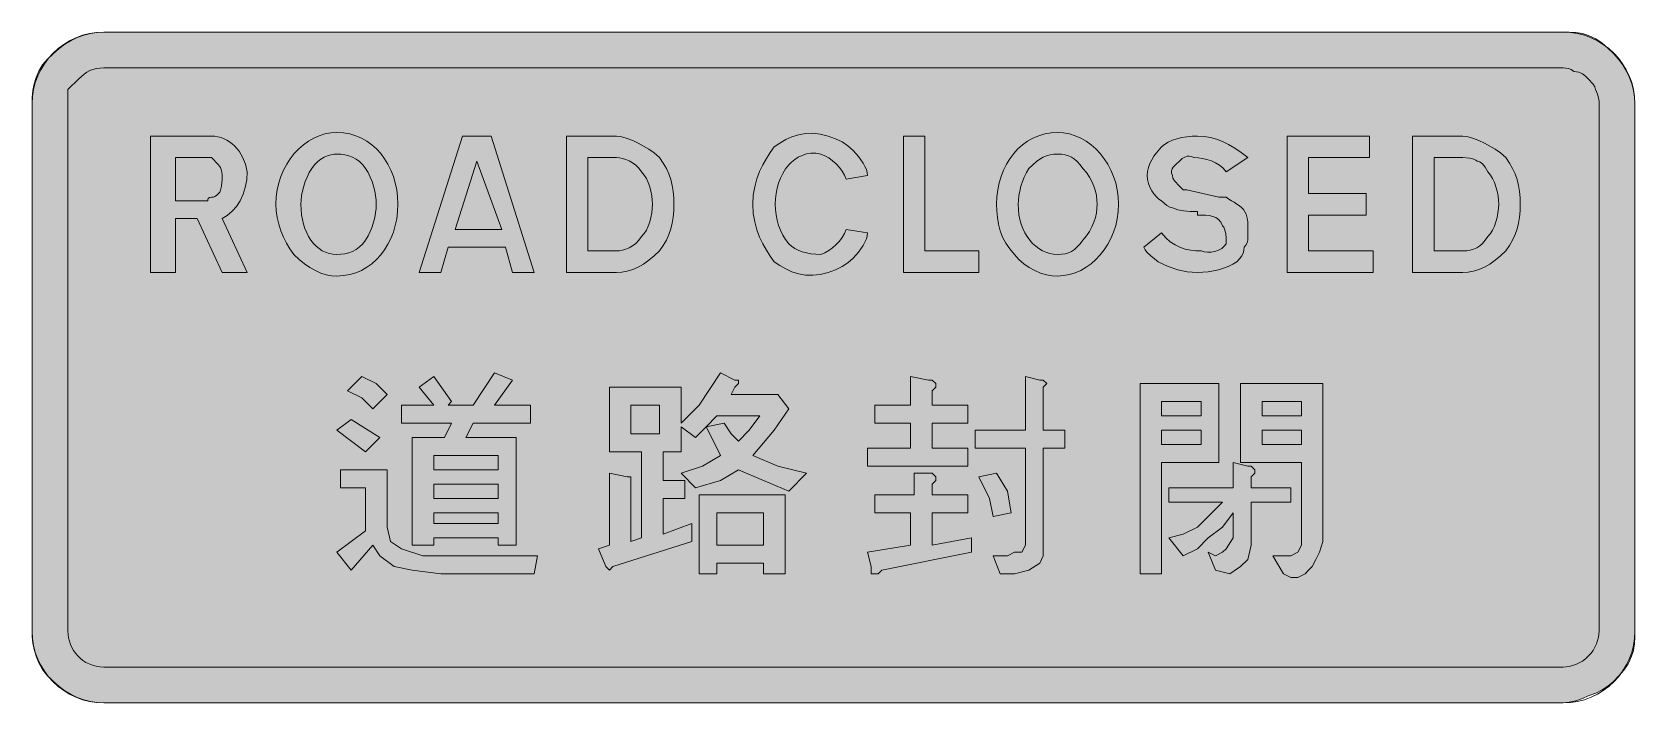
# Model space of a CAD drawing. Header units: metres. Extents: x 16 to 553, y 23 to 247.
import ezdxf

# ---------------------------------------------------------------- set-up
doc = ezdxf.new("R2010")
doc.units = ezdxf.units.M
for name, color, linetype, true_color in [('FILL_RED_FF0000', 7, 'Continuous', 0xff0000), ('FILL_WHITE_FFFFFF', 7, 'Continuous', 0xffffff), ('STROKE_RED_FF0000', 7, 'Continuous', 0xff0000), ('STROKE_WHITE_FFFFFF', 7, 'Continuous', 0xffffff)]:
    doc.layers.add(name, color=color, linetype=linetype, true_color=true_color)

msp = doc.modelspace()

# ---------------------------------------------------------------- hatches: boundary and pattern name
at = {"layer": 'FILL_RED_FF0000', "true_color": 0xff0000}
h = msp.add_hatch(color=7, dxfattribs=at)
h.dxf.hatch_style = 1
h.paths.add_polyline_path([(38.97, 35.11), (37.71, 35.31), (36.51, 35.63), (35.38, 36.07), (34.32, 36.61), (33.33, 37.25), (32.42, 37.98), (31.59, 38.79), (30.85, 39.67), (30.19, 40.61), (29.62, 41.6), (29.15, 42.63), (28.78, 43.7), (28.51, 44.8), (28.35, 45.92), (28.29, 47.04), (28.29, 223.44), (28.29, 228.24), (31.89, 231.84), (33.71, 233.41), (34.65, 234.03), (35.64, 234.54), (36.68, 234.93), (37.8, 235.21), (38.99, 235.38), (40.29, 235.44), (528.69, 235.44), (529.59, 235.42), (530.49, 235.29), (531.39, 234.93), (532.29, 234.24), (533.14, 234.19), (533.88, 234.03), (535.14, 233.49), (536.17, 232.72), (537.09, 231.84), (538.74, 230.04), (539.28, 229.14), (539.49, 228.24), (540.18, 226.65), (540.54, 225.39), (540.67, 224.36), (540.69, 223.44), (540.69, 47.04), (540.63, 46.09), (540.47, 45.05), (539.79, 42.84), (539.28, 41.72), (538.67, 40.63), (537.93, 39.59), (537.09, 38.64), (536.14, 37.8), (535.1, 37.06), (534.01, 36.45), (532.89, 35.94), (530.68, 35.26), (529.64, 35.1), (528.69, 35.04), (40.29, 35.04), (38.97, 35.11)])
at = {"layer": 'FILL_WHITE_FFFFFF', "true_color": 0xffffff}
h = msp.add_hatch(color=7, dxfattribs=at)
h.dxf.hatch_style = 1
h.paths.add_polyline_path([(38.04, 23.15), (35.81, 23.49), (33.6, 24.05), (31.44, 24.84), (29.33, 25.85), (27.3, 27.09), (25.34, 28.55), (23.49, 30.24), (22.42, 31.17), (21.46, 32.14), (19.83, 34.21), (18.58, 36.4), (17.64, 38.64), (16.99, 40.88), (16.57, 43.06), (16.35, 45.14), (16.29, 47.04), (16.29, 223.44), (16.35, 225.69), (16.57, 227.92), (16.99, 230.13), (17.64, 232.29), (18.58, 234.4), (19.83, 236.43), (21.46, 238.39), (23.49, 240.24), (25.34, 241.93), (27.3, 243.39), (29.33, 244.63), (31.44, 245.64), (33.6, 246.43), (35.81, 246.99), (38.04, 247.33), (40.29, 247.44), (528.69, 247.44), (530.68, 247.42), (532.89, 247.29), (535.1, 246.93), (536.14, 246.64), (537.09, 246.24), (538.39, 245.74), (539.58, 245.13), (541.74, 243.69), (543.67, 242.02), (545.49, 240.24), (547.18, 238.39), (548.64, 236.43), (549.88, 234.4), (550.89, 232.29), (551.68, 230.13), (552.24, 227.92), (552.58, 225.69), (552.69, 223.44), (552.69, 47.04), (552.67, 45.05), (552.54, 42.84), (552.18, 40.63), (551.89, 39.59), (551.49, 38.64), (550.99, 37.34), (550.38, 36.15), (548.94, 33.99), (547.27, 32.06), (545.49, 30.24), (543.67, 28.65), (541.74, 27.39), (539.58, 26.36), (537.09, 25.44), (535.1, 24.56), (532.89, 23.79), (530.68, 23.25), (528.69, 23.04), (40.29, 23.04), (38.04, 23.15)])
h = msp.add_hatch(color=7, dxfattribs=at)
h.dxf.hatch_style = 1
h.paths.add_polyline_path([(79.89, 167.04), (71.49, 185.04), (64.29, 185.04), (64.29, 167.04), (55.89, 167.04), (55.89, 212.64), (76.29, 212.64), (77.4, 212.58), (78.48, 212.42), (79.52, 212.15), (80.53, 211.78), (81.49, 211.31), (82.41, 210.74), (83.27, 210.08), (84.09, 209.34), (85.55, 207.6), (86.75, 205.55), (87.68, 203.22), (88.29, 200.64), (88.13, 198), (87.65, 195.5), (86.9, 193.17), (85.89, 191.04), (84.66, 189.13), (83.23, 187.48), (81.63, 186.1), (79.89, 185.04), (88.29, 167.04), (79.89, 167.04)])
h.paths.add_polyline_path([(75.09, 191.04), (75.14, 191.44), (75.28, 191.73), (75.69, 192.09), (76.29, 192.24), (77, 192.26), (77.49, 192.39), (77.98, 192.75), (78.69, 193.44), (79.09, 193.94), (79.38, 194.53), (79.74, 195.84), (79.89, 198.24), (79.87, 199.83), (79.74, 201.09), (79.38, 202.12), (78.69, 203.04), (76.29, 205.44), (75.09, 205.44), (73.89, 205.44), (64.29, 205.44), (64.29, 191.04), (73.89, 191.04), (75.09, 191.04)], flags=16)
h = msp.add_hatch(color=7, dxfattribs=at)
h.dxf.hatch_style = 1
h.paths.add_polyline_path([(122.61, 213.35), (124.63, 212.76), (126.54, 211.95), (128.34, 210.93), (130.02, 209.73), (131.57, 208.34), (132.99, 206.79), (134.27, 205.08), (135.4, 203.23), (136.38, 201.26), (137.19, 199.16), (137.84, 196.96), (138.31, 194.66), (138.59, 192.28), (138.69, 189.84), (138.59, 187.4), (138.31, 185.02), (137.84, 182.72), (137.19, 180.52), (136.38, 178.42), (135.4, 176.45), (134.27, 174.6), (132.99, 172.89), (131.57, 171.34), (130.02, 169.95), (128.34, 168.75), (126.54, 167.73), (124.63, 166.92), (122.61, 166.33), (120.5, 165.96), (118.29, 165.84), (116.49, 165.95), (114.69, 166.29), (112.89, 166.85), (111.09, 167.64), (109.29, 168.65), (107.49, 169.89), (105.69, 171.35), (103.89, 173.04), (102.6, 174.89), (101.43, 176.85), (100.41, 178.88), (99.54, 180.99), (98.84, 183.15), (98.32, 185.36), (98, 187.59), (97.89, 189.84), (98, 192.28), (98.32, 194.66), (98.85, 196.96), (99.56, 199.16), (100.45, 201.26), (101.5, 203.23), (102.7, 205.08), (104.04, 206.79), (105.51, 208.34), (107.09, 209.73), (108.77, 210.93), (110.55, 211.95), (112.4, 212.76), (114.31, 213.35), (116.28, 213.72), (118.29, 213.84), (120.5, 213.72), (122.61, 213.35)])
h.paths.add_polyline_path([(116.3, 206.4), (115.21, 206.07), (114.09, 205.59), (112.97, 204.94), (111.88, 204.11), (110.84, 203.08), (109.89, 201.84), (109.05, 200.44), (108.31, 198.95), (107.7, 197.41), (107.19, 195.84), (106.8, 194.27), (106.51, 192.73), (106.35, 191.24), (106.29, 189.84), (106.35, 188.07), (106.51, 186.36), (106.78, 184.72), (107.15, 183.16), (107.62, 181.69), (108.19, 180.31), (108.85, 179.02), (109.59, 177.84), (110.42, 176.77), (111.33, 175.82), (112.32, 175), (113.38, 174.31), (114.51, 173.77), (115.71, 173.37), (116.97, 173.12), (118.29, 173.04), (119.64, 173.1), (120.97, 173.28), (122.28, 173.61), (123.54, 174.09), (124.75, 174.74), (125.88, 175.57), (126.94, 176.6), (127.89, 177.84), (128.73, 179.24), (129.46, 180.73), (130.08, 182.27), (130.59, 183.84), (130.98, 185.41), (131.26, 186.95), (131.43, 188.44), (131.49, 189.84), (131.43, 191.24), (131.26, 192.73), (130.98, 194.27), (130.59, 195.84), (130.08, 197.41), (129.46, 198.95), (128.73, 200.44), (127.89, 201.84), (126.94, 203.08), (125.88, 204.11), (124.75, 204.94), (123.54, 205.59), (122.28, 206.07), (120.97, 206.4), (119.64, 206.58), (118.29, 206.64), (117.34, 206.58), (116.3, 206.4)], flags=16)
h = msp.add_hatch(color=7, dxfattribs=at)
h.dxf.hatch_style = 1
h.paths.add_polyline_path([(174.69, 175.44), (155.49, 175.44), (153.09, 167.04), (145.89, 167.04), (160.29, 212.64), (169.89, 212.64), (184.29, 167.04), (177.09, 167.04), (174.69, 175.44)])
h.paths.add_polyline_path([(157.89, 181.44), (173.49, 181.44), (165.09, 204.24), (157.89, 181.44)], flags=16)
h = msp.add_hatch(color=7, dxfattribs=at)
h.dxf.hatch_style = 1
h.paths.add_polyline_path([(195.09, 212.64), (211.89, 212.64), (213.69, 212.43), (215.49, 211.89), (217.29, 211.12), (219.09, 210.24), (222.69, 208.29), (224.49, 207.03), (226.29, 205.44), (227.53, 203.64), (228.56, 201.82), (229.39, 199.98), (230.04, 198.09), (230.52, 196.15), (230.85, 194.13), (231.03, 192.04), (231.09, 189.84), (231.03, 187.64), (230.85, 185.55), (230.52, 183.53), (230.04, 181.59), (229.39, 179.7), (228.56, 177.86), (227.53, 176.04), (226.29, 174.24), (224.49, 172.55), (222.69, 171.09), (220.89, 169.85), (219.09, 168.84), (217.29, 168.05), (215.49, 167.49), (213.69, 167.15), (211.89, 167.04), (195.09, 167.04), (195.09, 212.64)])
h.paths.add_polyline_path([(212.84, 174.3), (213.88, 174.48), (214.97, 174.81), (216.09, 175.29), (217.21, 175.94), (218.3, 176.77), (219.34, 177.8), (220.29, 179.04), (221.13, 180.05), (221.87, 181.23), (222.48, 182.56), (222.99, 183.99), (223.38, 185.47), (223.66, 186.97), (223.83, 188.44), (223.89, 189.84), (223.83, 191.24), (223.66, 192.71), (223.38, 194.21), (222.99, 195.69), (222.48, 197.12), (221.86, 198.45), (221.13, 199.63), (220.29, 200.64), (219.34, 201.88), (218.3, 202.91), (217.21, 203.74), (216.09, 204.39), (214.97, 204.87), (213.88, 205.2), (212.84, 205.38), (211.89, 205.44), (202.29, 205.44), (202.29, 174.24), (211.89, 174.24), (212.84, 174.3)], flags=16)
h = msp.add_hatch(color=7, dxfattribs=at)
h.dxf.hatch_style = 1
h.paths.add_polyline_path([(288.13, 199.59), (287.38, 200.9), (286.45, 202.16), (285.39, 203.34), (284.21, 204.4), (282.95, 205.33), (281.64, 206.08), (280.29, 206.64), (278.55, 206.93), (276.91, 206.92), (275.4, 206.66), (273.99, 206.19), (272.7, 205.55), (271.52, 204.78), (270.45, 203.93), (269.49, 203.04), (268.44, 201.64), (267.52, 200.13), (266.75, 198.55), (266.12, 196.89), (265.62, 195.18), (265.27, 193.42), (265.06, 191.64), (264.99, 189.84), (265.06, 188.04), (265.27, 186.26), (265.62, 184.5), (266.12, 182.79), (266.75, 181.13), (267.52, 179.55), (268.44, 178.04), (269.49, 176.64), (270.45, 175.8), (271.52, 175.06), (272.7, 174.45), (273.99, 173.94), (275.4, 173.55), (276.92, 173.26), (278.55, 173.1), (280.29, 173.04), (281.64, 173.6), (282.95, 174.35), (284.21, 175.28), (285.39, 176.34), (286.45, 177.52), (287.38, 178.78), (288.13, 180.09), (288.69, 181.44), (295.89, 180.24), (295.78, 179.29), (295.48, 178.25), (295, 177.16), (294.39, 176.04), (292.85, 173.83), (291.09, 171.84), (289.27, 170.25), (287.34, 168.99), (285.18, 167.96), (282.69, 167.04), (280.05, 166.36), (277.52, 166.08), (275.1, 166.18), (272.79, 166.59), (270.6, 167.29), (268.51, 168.22), (266.55, 169.35), (264.69, 170.64), (263.35, 172.5), (262.05, 174.48), (260.83, 176.61), (259.74, 178.89), (258.82, 181.34), (258.11, 183.97), (257.65, 186.8), (257.49, 189.84), (257.65, 192.88), (258.11, 195.71), (258.82, 198.34), (259.74, 200.79), (260.83, 203.07), (262.05, 205.2), (263.35, 207.18), (264.69, 209.04), (266.55, 210.33), (268.51, 211.46), (270.6, 212.39), (272.79, 213.09), (275.1, 213.5), (277.52, 213.6), (280.05, 213.32), (282.69, 212.64), (285.18, 211.72), (287.34, 210.69), (289.27, 209.43), (291.09, 207.84), (292.85, 205.85), (294.39, 203.64), (295, 202.52), (295.48, 201.43), (295.78, 200.39), (295.89, 199.44), (288.69, 198.24), (288.13, 199.59)])
h = msp.add_hatch(color=7, dxfattribs=at)
h.dxf.hatch_style = 1
h.paths.add_polyline_path([(333.09, 174.24), (333.09, 167.04), (307.89, 167.04), (307.89, 212.64), (315.09, 212.64), (315.09, 174.24), (333.09, 174.24)])
h = msp.add_hatch(color=7, dxfattribs=at)
h.dxf.hatch_style = 1
h.paths.add_polyline_path([(363.47, 213.35), (365.38, 212.76), (367.23, 211.95), (369.01, 210.93), (370.69, 209.73), (372.27, 208.34), (373.74, 206.79), (375.08, 205.08), (376.28, 203.23), (377.33, 201.26), (378.22, 199.16), (378.93, 196.96), (379.46, 194.66), (379.78, 192.28), (379.89, 189.84), (379.78, 187.4), (379.46, 185.02), (378.93, 182.72), (378.22, 180.52), (377.33, 178.42), (376.28, 176.45), (375.08, 174.6), (373.74, 172.89), (372.27, 171.34), (370.69, 169.95), (369.01, 168.75), (367.23, 167.73), (365.38, 166.92), (363.47, 166.33), (361.5, 165.96), (359.49, 165.84), (357.64, 165.95), (355.72, 166.29), (353.77, 166.85), (351.84, 167.64), (349.96, 168.65), (348.18, 169.89), (346.55, 171.35), (345.09, 173.04), (343.45, 174.89), (342.13, 176.85), (341.08, 178.88), (340.29, 180.99), (339.72, 183.15), (339.35, 185.36), (339.15, 187.59), (339.09, 189.84), (339.19, 192.28), (339.47, 194.66), (339.94, 196.96), (340.59, 199.16), (341.4, 201.26), (342.38, 203.23), (343.51, 205.08), (344.79, 206.79), (346.21, 208.34), (347.76, 209.73), (349.44, 210.93), (351.24, 211.95), (353.15, 212.76), (355.17, 213.35), (357.28, 213.72), (359.49, 213.84), (361.5, 213.72), (363.47, 213.35)])
h.paths.add_polyline_path([(356.98, 206.4), (355.82, 206.07), (354.69, 205.59), (353.56, 204.94), (352.4, 204.11), (351.19, 203.08), (349.89, 201.84), (349.05, 200.44), (348.31, 198.95), (347.7, 197.41), (347.19, 195.84), (346.8, 194.27), (346.51, 192.73), (346.35, 191.24), (346.29, 189.84), (346.36, 188.07), (346.56, 186.36), (346.89, 184.72), (347.34, 183.16), (347.9, 181.69), (348.57, 180.31), (349.33, 179.02), (350.19, 177.84), (351.13, 176.77), (352.15, 175.82), (353.24, 175), (354.39, 174.31), (355.6, 173.77), (356.86, 173.37), (358.16, 173.12), (359.49, 173.04), (360.79, 173.1), (361.98, 173.28), (363.1, 173.61), (364.14, 174.09), (365.13, 174.74), (366.07, 175.57), (366.99, 176.6), (367.89, 177.84), (369.13, 179.24), (370.16, 180.73), (370.99, 182.27), (371.64, 183.84), (372.12, 185.41), (372.45, 186.95), (372.63, 188.44), (372.69, 189.84), (372.63, 191.24), (372.45, 192.73), (372.12, 194.27), (371.64, 195.84), (370.99, 197.41), (370.16, 198.95), (369.13, 200.44), (367.89, 201.84), (366.99, 203.08), (366.07, 204.11), (365.13, 204.94), (364.14, 205.59), (363.1, 206.07), (361.98, 206.4), (360.79, 206.58), (359.49, 206.64), (358.19, 206.58), (356.98, 206.4)], flags=16)
h = msp.add_hatch(color=7, dxfattribs=at)
h.dxf.hatch_style = 1
h.paths.add_polyline_path([(413.49, 192.24), (415.89, 192.24), (416.79, 191.53), (417.69, 191.04), (418.59, 190.55), (419.49, 189.84), (420.33, 189.34), (421.07, 188.73), (421.68, 188.05), (422.19, 187.29), (422.58, 186.48), (422.86, 185.62), (423.03, 184.74), (423.09, 183.84), (423.09, 181.44), (423.09, 180.24), (423.09, 179.04), (423.09, 177.84), (422.9, 176.96), (422.49, 176.19), (421.89, 175.44), (421.84, 174.59), (421.68, 173.85), (421.14, 172.59), (420.37, 171.56), (419.49, 170.64), (418.09, 169.8), (416.58, 169.06), (415, 168.45), (413.34, 167.94), (411.63, 167.55), (409.87, 167.26), (408.09, 167.1), (406.29, 167.04), (404.54, 167.1), (402.88, 167.26), (401.27, 167.55), (399.69, 167.94), (396.5, 169.06), (393.09, 170.64), (390.69, 172.59), (389.38, 173.85), (388.79, 174.59), (388.29, 175.44), (394.29, 180.24), (395.69, 178.6), (397.2, 177.28), (398.78, 176.23), (400.44, 175.44), (402.15, 174.87), (403.91, 174.5), (405.69, 174.3), (407.49, 174.24), (408.49, 173.9), (409.65, 173.77), (410.89, 173.84), (412.14, 174.09), (413.34, 174.51), (414.41, 175.08), (415.28, 175.8), (415.89, 176.64), (415.87, 178.42), (415.74, 180.09), (415.38, 181.53), (415.09, 182.14), (414.69, 182.64), (414.13, 183.83), (413.38, 184.72), (412.45, 185.36), (411.39, 185.79), (410.21, 186.05), (408.95, 186.18), (406.29, 186.24), (406.29, 187.44), (403.8, 187.46), (401.64, 187.59), (399.71, 187.95), (397.89, 188.64), (396.99, 188.85), (396.09, 189.39), (394.29, 191.04), (393.39, 191.6), (392.53, 192.35), (391.72, 193.28), (390.99, 194.34), (390.38, 195.52), (389.9, 196.78), (389.6, 198.09), (389.49, 199.44), (389.6, 200.79), (389.9, 202.12), (390.38, 203.43), (390.99, 204.69), (391.72, 205.9), (392.53, 207.03), (394.29, 209.04), (395.3, 209.88), (396.5, 210.61), (397.88, 211.23), (399.39, 211.74), (401.02, 212.13), (402.73, 212.41), (404.49, 212.58), (406.29, 212.64), (408.49, 212.53), (410.6, 212.19), (412.66, 211.63), (414.69, 210.84), (416.72, 209.83), (418.78, 208.59), (420.89, 207.13), (423.09, 205.44), (415.89, 200.64), (414.88, 201.88), (413.7, 202.91), (412.37, 203.74), (410.94, 204.39), (409.46, 204.87), (407.96, 205.2), (406.49, 205.38), (405.09, 205.44), (404.24, 205.78), (403.5, 205.93), (402.83, 205.9), (402.24, 205.74), (401.21, 205.1), (400.29, 204.24), (399.24, 203.32), (398.19, 202.29), (397.81, 201.7), (397.59, 201.03), (397.6, 200.29), (397.89, 199.44), (398.1, 198.54), (398.64, 197.64), (400.29, 195.84), (401.49, 194.64), (402.69, 194.64), (413.49, 192.24)])
h = msp.add_hatch(color=7, dxfattribs=at)
h.dxf.hatch_style = 1
h.paths.add_polyline_path([(463.89, 212.64), (463.89, 205.44), (443.49, 205.44), (443.49, 193.44), (462.69, 193.44), (462.69, 186.24), (443.49, 186.24), (443.49, 174.24), (465.09, 174.24), (465.09, 167.04), (436.29, 167.04), (436.29, 212.64), (463.89, 212.64)])
h = msp.add_hatch(color=7, dxfattribs=at)
h.dxf.hatch_style = 1
h.paths.add_polyline_path([(478.29, 212.64), (495.09, 212.64), (496.89, 212.43), (498.69, 211.89), (500.49, 211.12), (502.29, 210.24), (505.89, 208.29), (507.69, 207.03), (509.49, 205.44), (510.73, 203.64), (511.76, 201.82), (512.59, 199.98), (513.24, 198.09), (513.72, 196.15), (514.05, 194.13), (514.23, 192.04), (514.29, 189.84), (514.23, 187.64), (514.05, 185.55), (513.72, 183.53), (513.24, 181.59), (512.59, 179.7), (511.76, 177.86), (510.73, 176.04), (509.49, 174.24), (507.69, 172.55), (505.89, 171.09), (504.09, 169.85), (502.29, 168.84), (500.49, 168.05), (498.69, 167.49), (496.89, 167.15), (495.09, 167.04), (478.29, 167.04), (478.29, 212.64)])
h.paths.add_polyline_path([(495.09, 174.24), (496.39, 174.3), (497.58, 174.48), (498.7, 174.81), (499.74, 175.29), (500.73, 175.94), (501.67, 176.77), (502.59, 177.8), (503.49, 179.04), (504.33, 180.05), (505.06, 181.23), (505.68, 182.56), (506.19, 183.99), (506.58, 185.47), (506.86, 186.97), (507.03, 188.44), (507.09, 189.84), (507.03, 191.24), (506.87, 192.71), (506.58, 194.21), (506.19, 195.69), (505.68, 197.12), (505.06, 198.45), (504.33, 199.63), (503.49, 200.64), (502.59, 202.21), (501.69, 203.34), (500.79, 204.01), (500.34, 204.18), (499.89, 204.24), (499.39, 204.64), (498.8, 204.93), (497.49, 205.29), (495.09, 205.44), (485.49, 205.44), (485.49, 174.24), (495.09, 174.24)], flags=16)
h = msp.add_hatch(color=7, dxfattribs=at)
h.dxf.hatch_style = 1
h.paths.add_polyline_path([(131.49, 129.84), (135.09, 126.24), (130.29, 121.44), (126.69, 125.04), (121.89, 127.44), (126.69, 132.24), (131.49, 129.84)])
h = msp.add_hatch(color=7, dxfattribs=at)
h.dxf.hatch_style = 1
h.paths.add_polyline_path([(171.09, 133.44), (177.09, 131.04), (171.09, 122.64), (183.09, 122.64), (183.09, 116.64), (163.89, 116.64), (161.49, 111.84), (178.29, 111.84), (178.29, 75.84), (172.29, 75.84), (172.29, 78.24), (150.69, 78.24), (150.69, 75.84), (143.49, 75.84), (143.49, 111.84), (154.29, 111.84), (156.69, 116.64), (139.89, 116.64), (139.89, 122.64), (150.69, 122.64), (145.89, 128.64), (150.69, 132.24), (156.69, 123.84), (155.49, 122.64), (163.89, 122.64), (171.09, 133.44)])
h.paths.add_polyline_path([(150.69, 83.04), (172.29, 83.04), (172.29, 86.64), (150.69, 86.64), (150.69, 83.04)], flags=16)
h.paths.add_polyline_path([(150.69, 96.24), (150.69, 91.44), (172.29, 91.44), (172.29, 96.24), (150.69, 96.24)], flags=16)
h.paths.add_polyline_path([(172.29, 105.84), (150.69, 105.84), (150.69, 101.04), (172.29, 101.04), (172.29, 105.84)], flags=16)
h = msp.add_hatch(color=7, dxfattribs=at)
h.dxf.hatch_style = 1
h.paths.add_polyline_path([(233.49, 128.64), (233.49, 116.64), (239.49, 122.64), (246.69, 133.44), (251.49, 131.04), (252.69, 131.04), (252.69, 129.84), (251.49, 128.64), (250.29, 126.24), (265.89, 126.24), (269.49, 121.44), (264.69, 114.24), (257.49, 105.84), (265.89, 102.24), (275.49, 99.84), (269.49, 93.84), (261.09, 97.44), (252.69, 101.04), (246.69, 97.44), (238.29, 95.04), (233.49, 99.84), (240.69, 102.24), (246.69, 105.84), (244.29, 110.64), (241.89, 115.44), (238.29, 111.84), (233.49, 115.44), (233.49, 107.04), (227.49, 107.04), (227.49, 97.44), (234.69, 97.44), (234.69, 91.44), (227.49, 91.44), (227.49, 79.44), (237.09, 83.04), (237.09, 77.04), (210.69, 68.64), (209.49, 67.44), (208.29, 68.64), (205.89, 74.64), (209.49, 75.84), (209.49, 99.84), (215.49, 98.64), (216.69, 98.64), (216.69, 97.44), (216.69, 96.24), (216.69, 77.04), (220.29, 78.24), (220.29, 107.04), (209.49, 107.04), (209.49, 128.64), (233.49, 128.64)])
h.paths.add_polyline_path([(247.89, 116.64), (250.29, 113.04), (252.69, 110.64), (256.29, 114.24), (259.89, 119.04), (245.49, 119.04), (241.89, 115.44), (247.89, 116.64)], flags=16)
h.paths.add_polyline_path([(226.29, 122.64), (216.69, 122.64), (216.69, 113.04), (226.29, 113.04), (226.29, 122.64)], flags=16)
h = msp.add_hatch(color=7, dxfattribs=at)
h.dxf.hatch_style = 1
h.paths.add_polyline_path([(310.29, 122.64), (310.29, 132.24), (316.29, 131.04), (317.49, 131.04), (318.69, 129.84), (318.69, 128.64), (317.49, 127.44), (317.49, 122.64), (329.49, 122.64), (329.49, 116.64), (317.49, 116.64), (317.49, 108.24), (329.49, 108.24), (329.49, 102.24), (295.89, 102.24), (295.89, 108.24), (310.29, 108.24), (310.29, 116.64), (298.29, 116.64), (298.29, 122.64), (310.29, 122.64)])
h = msp.add_hatch(color=7, dxfattribs=at)
h.dxf.hatch_style = 1
h.paths.add_polyline_path([(348.69, 114.24), (348.69, 132.24), (353.49, 131.04), (354.69, 131.04), (355.89, 129.84), (354.69, 128.64), (354.69, 114.24), (361.89, 114.24), (361.89, 108.24), (354.69, 108.24), (354.69, 75.84), (354.69, 72.24), (353.49, 69.84), (349.89, 67.44), (345.09, 66.24), (340.29, 66.24), (337.89, 72.24), (342.69, 72.24), (345.09, 73.44), (347.49, 73.44), (348.69, 75.84), (348.69, 77.04), (348.69, 108.24), (331.89, 108.24), (331.89, 114.24), (348.69, 114.24)])
h = msp.add_hatch(color=7, dxfattribs=at)
h.dxf.hatch_style = 1
h.paths.add_polyline_path([(394.29, 103.44), (394.29, 66.24), (387.09, 66.24), (387.09, 129.84), (413.49, 129.84), (413.49, 103.44), (394.29, 103.44)])
h.paths.add_polyline_path([(394.29, 114.24), (394.29, 109.44), (407.49, 109.44), (407.49, 114.24), (394.29, 114.24)], flags=16)
h.paths.add_polyline_path([(407.49, 123.84), (394.29, 123.84), (394.29, 119.04), (407.49, 119.04), (407.49, 123.84)], flags=16)
h = msp.add_hatch(color=7, dxfattribs=at)
h.dxf.hatch_style = 1
h.paths.add_polyline_path([(447.09, 73.44), (445.89, 71.04), (444.69, 68.64), (443.49, 67.44), (442.29, 66.24), (439.89, 65.04), (437.49, 65.04), (435.09, 66.24), (431.49, 72.24), (435.09, 72.24), (437.49, 72.24), (439.89, 73.44), (441.09, 75.84), (441.09, 103.44), (420.69, 103.44), (420.69, 129.84), (448.29, 129.84), (448.29, 77.04), (447.09, 73.44)])
h.paths.add_polyline_path([(427.89, 114.24), (427.89, 109.44), (441.09, 109.44), (441.09, 114.24), (427.89, 114.24)], flags=16)
h.paths.add_polyline_path([(441.09, 123.84), (427.89, 123.84), (427.89, 119.04), (441.09, 119.04), (441.09, 123.84)], flags=16)
h = msp.add_hatch(color=7, dxfattribs=at)
h.dxf.hatch_style = 1
h.paths.add_polyline_path([(132.69, 111.84), (127.89, 107.04), (118.29, 114.24), (123.09, 117.84), (132.69, 111.84)])
h = msp.add_hatch(color=7, dxfattribs=at)
h.dxf.hatch_style = 1
h.paths.add_polyline_path([(418.29, 95.04), (418.29, 103.44), (423.09, 102.24), (424.29, 102.24), (425.49, 101.04), (425.49, 99.84), (424.29, 98.64), (424.29, 95.04), (437.49, 95.04), (437.49, 90.24), (424.29, 90.24), (424.29, 75.84), (423.09, 71.04), (420.69, 68.64), (417.09, 66.24), (412.29, 67.44), (409.89, 73.44), (412.29, 72.24), (414.69, 73.44), (415.89, 74.64), (418.29, 78.24), (418.29, 86.64), (414.69, 81.84), (409.89, 78.24), (406.29, 74.64), (401.49, 72.24), (396.69, 78.24), (401.49, 79.44), (406.29, 81.84), (409.89, 85.44), (414.69, 90.24), (396.69, 90.24), (396.69, 95.04), (418.29, 95.04)])
h = msp.add_hatch(color=7, dxfattribs=at)
h.dxf.hatch_style = 1
h.paths.add_polyline_path([(135.09, 101.04), (135.09, 81.84), (136.29, 77.04), (139.89, 74.64), (147.09, 72.24), (155.49, 72.24), (185.49, 72.24), (184.29, 66.24), (153.09, 66.24), (143.49, 67.44), (137.49, 68.64), (132.69, 72.24), (130.29, 75.84), (123.09, 67.44), (118.29, 73.44), (127.89, 80.64), (127.89, 95.04), (119.49, 95.04), (119.49, 101.04), (135.09, 101.04)])
h = msp.add_hatch(color=7, dxfattribs=at)
h.dxf.hatch_style = 1
h.paths.add_polyline_path([(311.49, 92.64), (311.49, 99.84), (316.29, 99.84), (317.49, 99.84), (318.69, 98.64), (318.69, 97.44), (317.49, 96.24), (317.49, 92.64), (329.49, 92.64), (329.49, 86.64), (317.49, 86.64), (317.49, 75.84), (330.69, 78.24), (330.69, 73.44), (300.69, 67.44), (299.49, 66.24), (298.29, 66.24), (297.09, 66.24), (297.09, 68.64), (295.89, 73.44), (310.29, 75.84), (310.29, 86.64), (298.29, 86.64), (298.29, 92.64), (311.49, 92.64)])
h = msp.add_hatch(color=7, dxfattribs=at)
h.dxf.hatch_style = 1
h.paths.add_polyline_path([(336.69, 91.44), (333.09, 98.64), (339.09, 99.84), (342.69, 93.84), (343.89, 86.64), (337.89, 85.44), (336.69, 91.44)])
h = msp.add_hatch(color=7, dxfattribs=at)
h.dxf.hatch_style = 1
h.paths.add_polyline_path([(268.29, 92.64), (268.29, 66.24), (261.09, 66.24), (261.09, 69.84), (245.49, 69.84), (245.49, 66.24), (239.49, 66.24), (239.49, 92.64), (268.29, 92.64)])
h.paths.add_polyline_path([(261.09, 86.64), (245.49, 86.64), (245.49, 75.84), (261.09, 75.84), (261.09, 86.64)], flags=16)

# ---------------------------------------------------------------- linework, layer by layer
at = {"layer": 'FILL_RED_FF0000', "lineweight": 0, "true_color": 0xff0000}
msp.add_lwpolyline([(38.97, 35.11), (37.71, 35.31), (36.51, 35.63), (35.38, 36.07), (34.32, 36.61), (33.33, 37.25), (32.42, 37.98), (31.59, 38.79), (30.85, 39.67), (30.19, 40.61), (29.62, 41.6), (29.15, 42.63), (28.78, 43.7), (28.51, 44.8), (28.35, 45.92), (28.29, 47.04), (28.29, 223.44), (28.29, 228.24), (31.89, 231.84), (33.71, 233.41), (34.65, 234.03), (35.64, 234.54), (36.68, 234.93), (37.8, 235.21), (38.99, 235.38), (40.29, 235.44), (528.69, 235.44), (529.59, 235.42), (530.49, 235.29), (531.39, 234.93), (532.29, 234.24), (533.14, 234.19), (533.88, 234.03), (535.14, 233.49), (536.17, 232.72), (537.09, 231.84), (538.74, 230.04), (539.28, 229.14), (539.49, 228.24), (540.18, 226.65), (540.54, 225.39), (540.67, 224.36), (540.69, 223.44), (540.69, 47.04), (540.63, 46.09), (540.47, 45.05), (539.79, 42.84), (539.28, 41.72), (538.67, 40.63), (537.93, 39.59), (537.09, 38.64), (536.14, 37.8), (535.1, 37.06), (534.01, 36.45), (532.89, 35.94), (530.68, 35.26), (529.64, 35.1), (528.69, 35.04), (40.29, 35.04)], close=True, dxfattribs=at)
at = {"layer": 'FILL_WHITE_FFFFFF', "lineweight": 0, "true_color": 0xffffff}
for points in [[(38.04, 23.15), (35.81, 23.49), (33.6, 24.05), (31.44, 24.84), (29.33, 25.85), (27.3, 27.09), (25.34, 28.55), (23.49, 30.24), (22.42, 31.17), (21.46, 32.14), (19.83, 34.21), (18.58, 36.4), (17.64, 38.64), (16.99, 40.88), (16.57, 43.06), (16.35, 45.14), (16.29, 47.04), (16.29, 223.44), (16.35, 225.69), (16.57, 227.92), (16.99, 230.13), (17.64, 232.29), (18.58, 234.4), (19.83, 236.43), (21.46, 238.39), (23.49, 240.24), (25.34, 241.93), (27.3, 243.39), (29.33, 244.63), (31.44, 245.64), (33.6, 246.43), (35.81, 246.99), (38.04, 247.33), (40.29, 247.44), (528.69, 247.44), (530.68, 247.42), (532.89, 247.29), (535.1, 246.93), (536.14, 246.64), (537.09, 246.24), (538.39, 245.74), (539.58, 245.13), (541.74, 243.69), (543.67, 242.02), (545.49, 240.24), (547.18, 238.39), (548.64, 236.43), (549.88, 234.4), (550.89, 232.29), (551.68, 230.13), (552.24, 227.92), (552.58, 225.69), (552.69, 223.44), (552.69, 47.04), (552.67, 45.05), (552.54, 42.84), (552.18, 40.63), (551.89, 39.59), (551.49, 38.64), (550.99, 37.34), (550.38, 36.15), (548.94, 33.99), (547.27, 32.06), (545.49, 30.24), (543.67, 28.65), (541.74, 27.39), (539.58, 26.36), (537.09, 25.44), (535.1, 24.56), (532.89, 23.79), (530.68, 23.25), (528.69, 23.04), (40.29, 23.04)], [(79.89, 167.04), (71.49, 185.04), (64.29, 185.04), (64.29, 167.04), (55.89, 167.04), (55.89, 212.64), (76.29, 212.64), (77.4, 212.58), (78.48, 212.42), (79.52, 212.15), (80.53, 211.78), (81.49, 211.31), (82.41, 210.74), (83.27, 210.08), (84.09, 209.34), (85.55, 207.6), (86.75, 205.55), (87.68, 203.22), (88.29, 200.64), (88.13, 198), (87.65, 195.5), (86.9, 193.17), (85.89, 191.04), (84.66, 189.13), (83.23, 187.48), (81.63, 186.1), (79.89, 185.04), (88.29, 167.04)], [(122.61, 213.35), (124.63, 212.76), (126.54, 211.95), (128.34, 210.93), (130.02, 209.73), (131.57, 208.34), (132.99, 206.79), (134.27, 205.08), (135.4, 203.23), (136.38, 201.26), (137.19, 199.16), (137.84, 196.96), (138.31, 194.66), (138.59, 192.28), (138.69, 189.84), (138.59, 187.4), (138.31, 185.02), (137.84, 182.72), (137.19, 180.52), (136.38, 178.42), (135.4, 176.45), (134.27, 174.6), (132.99, 172.89), (131.57, 171.34), (130.02, 169.95), (128.34, 168.75), (126.54, 167.73), (124.63, 166.92), (122.61, 166.33), (120.5, 165.96), (118.29, 165.84), (116.49, 165.95), (114.69, 166.29), (112.89, 166.85), (111.09, 167.64), (109.29, 168.65), (107.49, 169.89), (105.69, 171.35), (103.89, 173.04), (102.6, 174.89), (101.43, 176.85), (100.41, 178.88), (99.54, 180.99), (98.84, 183.15), (98.32, 185.36), (98, 187.59), (97.89, 189.84), (98, 192.28), (98.32, 194.66), (98.85, 196.96), (99.56, 199.16), (100.45, 201.26), (101.5, 203.23), (102.7, 205.08), (104.04, 206.79), (105.51, 208.34), (107.09, 209.73), (108.77, 210.93), (110.55, 211.95), (112.4, 212.76), (114.31, 213.35), (116.28, 213.72), (118.29, 213.84), (120.5, 213.72)], [(174.69, 175.44), (155.49, 175.44), (153.09, 167.04), (145.89, 167.04), (160.29, 212.64), (169.89, 212.64), (184.29, 167.04), (177.09, 167.04)], [(195.09, 212.64), (211.89, 212.64), (213.69, 212.43), (215.49, 211.89), (217.29, 211.12), (219.09, 210.24), (222.69, 208.29), (224.49, 207.03), (226.29, 205.44), (227.53, 203.64), (228.56, 201.82), (229.39, 199.98), (230.04, 198.09), (230.52, 196.15), (230.85, 194.13), (231.03, 192.04), (231.09, 189.84), (231.03, 187.64), (230.85, 185.55), (230.52, 183.53), (230.04, 181.59), (229.39, 179.7), (228.56, 177.86), (227.53, 176.04), (226.29, 174.24), (224.49, 172.55), (222.69, 171.09), (220.89, 169.85), (219.09, 168.84), (217.29, 168.05), (215.49, 167.49), (213.69, 167.15), (211.89, 167.04), (195.09, 167.04)], [(288.13, 199.59), (287.38, 200.9), (286.45, 202.16), (285.39, 203.34), (284.21, 204.4), (282.95, 205.33), (281.64, 206.08), (280.29, 206.64), (278.55, 206.93), (276.91, 206.92), (275.4, 206.66), (273.99, 206.19), (272.7, 205.55), (271.52, 204.78), (270.45, 203.93), (269.49, 203.04), (268.44, 201.64), (267.52, 200.13), (266.75, 198.55), (266.12, 196.89), (265.62, 195.18), (265.27, 193.42), (265.06, 191.64), (264.99, 189.84), (265.06, 188.04), (265.27, 186.26), (265.62, 184.5), (266.12, 182.79), (266.75, 181.13), (267.52, 179.55), (268.44, 178.04), (269.49, 176.64), (270.45, 175.8), (271.52, 175.06), (272.7, 174.45), (273.99, 173.94), (275.4, 173.55), (276.92, 173.26), (278.55, 173.1), (280.29, 173.04), (281.64, 173.6), (282.95, 174.35), (284.21, 175.28), (285.39, 176.34), (286.45, 177.52), (287.38, 178.78), (288.13, 180.09), (288.69, 181.44), (295.89, 180.24), (295.78, 179.29), (295.48, 178.25), (295, 177.16), (294.39, 176.04), (292.85, 173.83), (291.09, 171.84), (289.27, 170.25), (287.34, 168.99), (285.18, 167.96), (282.69, 167.04), (280.05, 166.36), (277.52, 166.08), (275.1, 166.18), (272.79, 166.59), (270.6, 167.29), (268.51, 168.22), (266.55, 169.35), (264.69, 170.64), (263.35, 172.5), (262.05, 174.48), (260.83, 176.61), (259.74, 178.89), (258.82, 181.34), (258.11, 183.97), (257.65, 186.8), (257.49, 189.84), (257.65, 192.88), (258.11, 195.71), (258.82, 198.34), (259.74, 200.79), (260.83, 203.07), (262.05, 205.2), (263.35, 207.18), (264.69, 209.04), (266.55, 210.33), (268.51, 211.46), (270.6, 212.39), (272.79, 213.09), (275.1, 213.5), (277.52, 213.6), (280.05, 213.32), (282.69, 212.64), (285.18, 211.72), (287.34, 210.69), (289.27, 209.43), (291.09, 207.84), (292.85, 205.85), (294.39, 203.64), (295, 202.52), (295.48, 201.43), (295.78, 200.39), (295.89, 199.44), (288.69, 198.24)], [(333.09, 174.24), (333.09, 167.04), (307.89, 167.04), (307.89, 212.64), (315.09, 212.64), (315.09, 174.24)], [(363.47, 213.35), (365.38, 212.76), (367.23, 211.95), (369.01, 210.93), (370.69, 209.73), (372.27, 208.34), (373.74, 206.79), (375.08, 205.08), (376.28, 203.23), (377.33, 201.26), (378.22, 199.16), (378.93, 196.96), (379.46, 194.66), (379.78, 192.28), (379.89, 189.84), (379.78, 187.4), (379.46, 185.02), (378.93, 182.72), (378.22, 180.52), (377.33, 178.42), (376.28, 176.45), (375.08, 174.6), (373.74, 172.89), (372.27, 171.34), (370.69, 169.95), (369.01, 168.75), (367.23, 167.73), (365.38, 166.92), (363.47, 166.33), (361.5, 165.96), (359.49, 165.84), (357.64, 165.95), (355.72, 166.29), (353.77, 166.85), (351.84, 167.64), (349.96, 168.65), (348.18, 169.89), (346.55, 171.35), (345.09, 173.04), (343.45, 174.89), (342.13, 176.85), (341.08, 178.88), (340.29, 180.99), (339.72, 183.15), (339.35, 185.36), (339.15, 187.59), (339.09, 189.84), (339.19, 192.28), (339.47, 194.66), (339.94, 196.96), (340.59, 199.16), (341.4, 201.26), (342.38, 203.23), (343.51, 205.08), (344.79, 206.79), (346.21, 208.34), (347.76, 209.73), (349.44, 210.93), (351.24, 211.95), (353.15, 212.76), (355.17, 213.35), (357.28, 213.72), (359.49, 213.84), (361.5, 213.72)], [(413.49, 192.24), (415.89, 192.24), (416.79, 191.53), (417.69, 191.04), (418.59, 190.55), (419.49, 189.84), (420.33, 189.34), (421.07, 188.73), (421.68, 188.05), (422.19, 187.29), (422.58, 186.48), (422.86, 185.62), (423.03, 184.74), (423.09, 183.84), (423.09, 181.44), (423.09, 180.24), (423.09, 179.04), (423.09, 177.84), (422.9, 176.96), (422.49, 176.19), (421.89, 175.44), (421.84, 174.59), (421.68, 173.85), (421.14, 172.59), (420.37, 171.56), (419.49, 170.64), (418.09, 169.8), (416.58, 169.06), (415, 168.45), (413.34, 167.94), (411.63, 167.55), (409.87, 167.26), (408.09, 167.1), (406.29, 167.04), (404.54, 167.1), (402.88, 167.26), (401.27, 167.55), (399.69, 167.94), (396.5, 169.06), (393.09, 170.64), (390.69, 172.59), (389.38, 173.85), (388.79, 174.59), (388.29, 175.44), (394.29, 180.24), (395.69, 178.6), (397.2, 177.28), (398.78, 176.23), (400.44, 175.44), (402.15, 174.87), (403.91, 174.5), (405.69, 174.3), (407.49, 174.24), (408.49, 173.9), (409.65, 173.77), (410.89, 173.84), (412.14, 174.09), (413.34, 174.51), (414.41, 175.08), (415.28, 175.8), (415.89, 176.64), (415.87, 178.42), (415.74, 180.09), (415.38, 181.53), (415.09, 182.14), (414.69, 182.64), (414.13, 183.83), (413.38, 184.72), (412.45, 185.36), (411.39, 185.79), (410.21, 186.05), (408.95, 186.18), (406.29, 186.24), (406.29, 187.44), (403.8, 187.46), (401.64, 187.59), (399.71, 187.95), (397.89, 188.64), (396.99, 188.85), (396.09, 189.39), (394.29, 191.04), (393.39, 191.6), (392.53, 192.35), (391.72, 193.28), (390.99, 194.34), (390.38, 195.52), (389.9, 196.78), (389.6, 198.09), (389.49, 199.44), (389.6, 200.79), (389.9, 202.12), (390.38, 203.43), (390.99, 204.69), (391.72, 205.9), (392.53, 207.03), (394.29, 209.04), (395.3, 209.88), (396.5, 210.61), (397.88, 211.23), (399.39, 211.74), (401.02, 212.13), (402.73, 212.41), (404.49, 212.58), (406.29, 212.64), (408.49, 212.53), (410.6, 212.19), (412.66, 211.63), (414.69, 210.84), (416.72, 209.83), (418.78, 208.59), (420.89, 207.13), (423.09, 205.44), (415.89, 200.64), (414.88, 201.88), (413.7, 202.91), (412.37, 203.74), (410.94, 204.39), (409.46, 204.87), (407.96, 205.2), (406.49, 205.38), (405.09, 205.44), (404.24, 205.78), (403.5, 205.93), (402.83, 205.9), (402.24, 205.74), (401.21, 205.1), (400.29, 204.24), (399.24, 203.32), (398.19, 202.29), (397.81, 201.7), (397.59, 201.03), (397.6, 200.29), (397.89, 199.44), (398.1, 198.54), (398.64, 197.64), (400.29, 195.84), (401.49, 194.64), (402.69, 194.64)], [(463.89, 212.64), (463.89, 205.44), (443.49, 205.44), (443.49, 193.44), (462.69, 193.44), (462.69, 186.24), (443.49, 186.24), (443.49, 174.24), (465.09, 174.24), (465.09, 167.04), (436.29, 167.04), (436.29, 212.64)], [(478.29, 212.64), (495.09, 212.64), (496.89, 212.43), (498.69, 211.89), (500.49, 211.12), (502.29, 210.24), (505.89, 208.29), (507.69, 207.03), (509.49, 205.44), (510.73, 203.64), (511.76, 201.82), (512.59, 199.98), (513.24, 198.09), (513.72, 196.15), (514.05, 194.13), (514.23, 192.04), (514.29, 189.84), (514.23, 187.64), (514.05, 185.55), (513.72, 183.53), (513.24, 181.59), (512.59, 179.7), (511.76, 177.86), (510.73, 176.04), (509.49, 174.24), (507.69, 172.55), (505.89, 171.09), (504.09, 169.85), (502.29, 168.84), (500.49, 168.05), (498.69, 167.49), (496.89, 167.15), (495.09, 167.04), (478.29, 167.04)], [(75.09, 191.04), (75.14, 191.44), (75.28, 191.73), (75.69, 192.09), (76.29, 192.24), (77, 192.26), (77.49, 192.39), (77.98, 192.75), (78.69, 193.44), (79.09, 193.94), (79.38, 194.53), (79.74, 195.84), (79.89, 198.24), (79.87, 199.83), (79.74, 201.09), (79.38, 202.12), (78.69, 203.04), (76.29, 205.44), (75.09, 205.44), (73.89, 205.44), (64.29, 205.44), (64.29, 191.04), (73.89, 191.04)], [(116.3, 206.4), (115.21, 206.07), (114.09, 205.59), (112.97, 204.94), (111.88, 204.11), (110.84, 203.08), (109.89, 201.84), (109.05, 200.44), (108.31, 198.95), (107.7, 197.41), (107.19, 195.84), (106.8, 194.27), (106.51, 192.73), (106.35, 191.24), (106.29, 189.84), (106.35, 188.07), (106.51, 186.36), (106.78, 184.72), (107.15, 183.16), (107.62, 181.69), (108.19, 180.31), (108.85, 179.02), (109.59, 177.84), (110.42, 176.77), (111.33, 175.82), (112.32, 175), (113.38, 174.31), (114.51, 173.77), (115.71, 173.37), (116.97, 173.12), (118.29, 173.04), (119.64, 173.1), (120.97, 173.28), (122.28, 173.61), (123.54, 174.09), (124.75, 174.74), (125.88, 175.57), (126.94, 176.6), (127.89, 177.84), (128.73, 179.24), (129.46, 180.73), (130.08, 182.27), (130.59, 183.84), (130.98, 185.41), (131.26, 186.95), (131.43, 188.44), (131.49, 189.84), (131.43, 191.24), (131.26, 192.73), (130.98, 194.27), (130.59, 195.84), (130.08, 197.41), (129.46, 198.95), (128.73, 200.44), (127.89, 201.84), (126.94, 203.08), (125.88, 204.11), (124.75, 204.94), (123.54, 205.59), (122.28, 206.07), (120.97, 206.4), (119.64, 206.58), (118.29, 206.64), (117.34, 206.58)], [(157.89, 181.44), (173.49, 181.44), (165.09, 204.24)], [(212.84, 174.3), (213.88, 174.48), (214.97, 174.81), (216.09, 175.29), (217.21, 175.94), (218.3, 176.77), (219.34, 177.8), (220.29, 179.04), (221.13, 180.05), (221.87, 181.23), (222.48, 182.56), (222.99, 183.99), (223.38, 185.47), (223.66, 186.97), (223.83, 188.44), (223.89, 189.84), (223.83, 191.24), (223.66, 192.71), (223.38, 194.21), (222.99, 195.69), (222.48, 197.12), (221.86, 198.45), (221.13, 199.63), (220.29, 200.64), (219.34, 201.88), (218.3, 202.91), (217.21, 203.74), (216.09, 204.39), (214.97, 204.87), (213.88, 205.2), (212.84, 205.38), (211.89, 205.44), (202.29, 205.44), (202.29, 174.24), (211.89, 174.24)], [(356.98, 206.4), (355.82, 206.07), (354.69, 205.59), (353.56, 204.94), (352.4, 204.11), (351.19, 203.08), (349.89, 201.84), (349.05, 200.44), (348.31, 198.95), (347.7, 197.41), (347.19, 195.84), (346.8, 194.27), (346.51, 192.73), (346.35, 191.24), (346.29, 189.84), (346.36, 188.07), (346.56, 186.36), (346.89, 184.72), (347.34, 183.16), (347.9, 181.69), (348.57, 180.31), (349.33, 179.02), (350.19, 177.84), (351.13, 176.77), (352.15, 175.82), (353.24, 175), (354.39, 174.31), (355.6, 173.77), (356.86, 173.37), (358.16, 173.12), (359.49, 173.04), (360.79, 173.1), (361.98, 173.28), (363.1, 173.61), (364.14, 174.09), (365.13, 174.74), (366.07, 175.57), (366.99, 176.6), (367.89, 177.84), (369.13, 179.24), (370.16, 180.73), (370.99, 182.27), (371.64, 183.84), (372.12, 185.41), (372.45, 186.95), (372.63, 188.44), (372.69, 189.84), (372.63, 191.24), (372.45, 192.73), (372.12, 194.27), (371.64, 195.84), (370.99, 197.41), (370.16, 198.95), (369.13, 200.44), (367.89, 201.84), (366.99, 203.08), (366.07, 204.11), (365.13, 204.94), (364.14, 205.59), (363.1, 206.07), (361.98, 206.4), (360.79, 206.58), (359.49, 206.64), (358.19, 206.58)], [(495.09, 174.24), (496.39, 174.3), (497.58, 174.48), (498.7, 174.81), (499.74, 175.29), (500.73, 175.94), (501.67, 176.77), (502.59, 177.8), (503.49, 179.04), (504.33, 180.05), (505.06, 181.23), (505.68, 182.56), (506.19, 183.99), (506.58, 185.47), (506.86, 186.97), (507.03, 188.44), (507.09, 189.84), (507.03, 191.24), (506.87, 192.71), (506.58, 194.21), (506.19, 195.69), (505.68, 197.12), (505.06, 198.45), (504.33, 199.63), (503.49, 200.64), (502.59, 202.21), (501.69, 203.34), (500.79, 204.01), (500.34, 204.18), (499.89, 204.24), (499.39, 204.64), (498.8, 204.93), (497.49, 205.29), (495.09, 205.44), (485.49, 205.44), (485.49, 174.24)], [(131.49, 129.84), (135.09, 126.24), (130.29, 121.44), (126.69, 125.04), (121.89, 127.44), (126.69, 132.24)], [(171.09, 133.44), (177.09, 131.04), (171.09, 122.64), (183.09, 122.64), (183.09, 116.64), (163.89, 116.64), (161.49, 111.84), (178.29, 111.84), (178.29, 75.84), (172.29, 75.84), (172.29, 78.24), (150.69, 78.24), (150.69, 75.84), (143.49, 75.84), (143.49, 111.84), (154.29, 111.84), (156.69, 116.64), (139.89, 116.64), (139.89, 122.64), (150.69, 122.64), (145.89, 128.64), (150.69, 132.24), (156.69, 123.84), (155.49, 122.64), (163.89, 122.64)], [(233.49, 128.64), (233.49, 116.64), (239.49, 122.64), (246.69, 133.44), (251.49, 131.04), (252.69, 131.04), (252.69, 129.84), (251.49, 128.64), (250.29, 126.24), (265.89, 126.24), (269.49, 121.44), (264.69, 114.24), (257.49, 105.84), (265.89, 102.24), (275.49, 99.84), (269.49, 93.84), (261.09, 97.44), (252.69, 101.04), (246.69, 97.44), (238.29, 95.04), (233.49, 99.84), (240.69, 102.24), (246.69, 105.84), (244.29, 110.64), (241.89, 115.44), (238.29, 111.84), (233.49, 115.44), (233.49, 107.04), (227.49, 107.04), (227.49, 97.44), (234.69, 97.44), (234.69, 91.44), (227.49, 91.44), (227.49, 79.44), (237.09, 83.04), (237.09, 77.04), (210.69, 68.64), (209.49, 67.44), (208.29, 68.64), (205.89, 74.64), (209.49, 75.84), (209.49, 99.84), (215.49, 98.64), (216.69, 98.64), (216.69, 97.44), (216.69, 96.24), (216.69, 77.04), (220.29, 78.24), (220.29, 107.04), (209.49, 107.04), (209.49, 128.64)], [(310.29, 122.64), (310.29, 132.24), (316.29, 131.04), (317.49, 131.04), (318.69, 129.84), (318.69, 128.64), (317.49, 127.44), (317.49, 122.64), (329.49, 122.64), (329.49, 116.64), (317.49, 116.64), (317.49, 108.24), (329.49, 108.24), (329.49, 102.24), (295.89, 102.24), (295.89, 108.24), (310.29, 108.24), (310.29, 116.64), (298.29, 116.64), (298.29, 122.64)], [(348.69, 114.24), (348.69, 132.24), (353.49, 131.04), (354.69, 131.04), (355.89, 129.84), (354.69, 128.64), (354.69, 114.24), (361.89, 114.24), (361.89, 108.24), (354.69, 108.24), (354.69, 75.84), (354.69, 72.24), (353.49, 69.84), (349.89, 67.44), (345.09, 66.24), (340.29, 66.24), (337.89, 72.24), (342.69, 72.24), (345.09, 73.44), (347.49, 73.44), (348.69, 75.84), (348.69, 77.04), (348.69, 108.24), (331.89, 108.24), (331.89, 114.24)], [(394.29, 103.44), (394.29, 66.24), (387.09, 66.24), (387.09, 129.84), (413.49, 129.84), (413.49, 103.44)], [(447.09, 73.44), (445.89, 71.04), (444.69, 68.64), (443.49, 67.44), (442.29, 66.24), (439.89, 65.04), (437.49, 65.04), (435.09, 66.24), (431.49, 72.24), (435.09, 72.24), (437.49, 72.24), (439.89, 73.44), (441.09, 75.84), (441.09, 103.44), (420.69, 103.44), (420.69, 129.84), (448.29, 129.84), (448.29, 77.04)], [(407.49, 123.84), (394.29, 123.84), (394.29, 119.04), (407.49, 119.04)], [(441.09, 123.84), (427.89, 123.84), (427.89, 119.04), (441.09, 119.04)], [(226.29, 122.64), (216.69, 122.64), (216.69, 113.04), (226.29, 113.04)], [(247.89, 116.64), (250.29, 113.04), (252.69, 110.64), (256.29, 114.24), (259.89, 119.04), (245.49, 119.04), (241.89, 115.44)], [(132.69, 111.84), (127.89, 107.04), (118.29, 114.24), (123.09, 117.84)], [(394.29, 114.24), (394.29, 109.44), (407.49, 109.44), (407.49, 114.24)], [(427.89, 114.24), (427.89, 109.44), (441.09, 109.44), (441.09, 114.24)], [(172.29, 105.84), (150.69, 105.84), (150.69, 101.04), (172.29, 101.04)], [(418.29, 95.04), (418.29, 103.44), (423.09, 102.24), (424.29, 102.24), (425.49, 101.04), (425.49, 99.84), (424.29, 98.64), (424.29, 95.04), (437.49, 95.04), (437.49, 90.24), (424.29, 90.24), (424.29, 75.84), (423.09, 71.04), (420.69, 68.64), (417.09, 66.24), (412.29, 67.44), (409.89, 73.44), (412.29, 72.24), (414.69, 73.44), (415.89, 74.64), (418.29, 78.24), (418.29, 86.64), (414.69, 81.84), (409.89, 78.24), (406.29, 74.64), (401.49, 72.24), (396.69, 78.24), (401.49, 79.44), (406.29, 81.84), (409.89, 85.44), (414.69, 90.24), (396.69, 90.24), (396.69, 95.04)], [(135.09, 101.04), (135.09, 81.84), (136.29, 77.04), (139.89, 74.64), (147.09, 72.24), (155.49, 72.24), (185.49, 72.24), (184.29, 66.24), (153.09, 66.24), (143.49, 67.44), (137.49, 68.64), (132.69, 72.24), (130.29, 75.84), (123.09, 67.44), (118.29, 73.44), (127.89, 80.64), (127.89, 95.04), (119.49, 95.04), (119.49, 101.04)], [(311.49, 92.64), (311.49, 99.84), (316.29, 99.84), (317.49, 99.84), (318.69, 98.64), (318.69, 97.44), (317.49, 96.24), (317.49, 92.64), (329.49, 92.64), (329.49, 86.64), (317.49, 86.64), (317.49, 75.84), (330.69, 78.24), (330.69, 73.44), (300.69, 67.44), (299.49, 66.24), (298.29, 66.24), (297.09, 66.24), (297.09, 68.64), (295.89, 73.44), (310.29, 75.84), (310.29, 86.64), (298.29, 86.64), (298.29, 92.64)], [(336.69, 91.44), (333.09, 98.64), (339.09, 99.84), (342.69, 93.84), (343.89, 86.64), (337.89, 85.44)], [(150.69, 96.24), (150.69, 91.44), (172.29, 91.44), (172.29, 96.24)], [(268.29, 92.64), (268.29, 66.24), (261.09, 66.24), (261.09, 69.84), (245.49, 69.84), (245.49, 66.24), (239.49, 66.24), (239.49, 92.64)], [(150.69, 83.04), (172.29, 83.04), (172.29, 86.64), (150.69, 86.64)], [(261.09, 86.64), (245.49, 86.64), (245.49, 75.84), (261.09, 75.84)]]:
    msp.add_lwpolyline(points, close=True, dxfattribs=at)
at = {"layer": 'STROKE_RED_FF0000', "lineweight": 0, "true_color": 0xff0000}
msp.add_lwpolyline([(552.69, 223.44), (552.57, 225.88), (552.2, 228.26), (551.61, 230.56), (550.8, 232.76), (549.78, 234.86), (548.58, 236.83), (547.19, 238.68), (545.64, 240.39), (543.93, 241.94), (542.08, 243.33), (540.11, 244.53), (538.01, 245.55), (535.81, 246.36), (533.51, 246.95), (531.13, 247.32), (528.69, 247.44), (40.29, 247.44), (37.85, 247.32), (35.47, 246.95), (33.17, 246.36), (30.97, 245.55), (28.87, 244.53), (26.9, 243.33), (25.05, 241.94), (23.34, 240.39), (21.79, 238.68), (20.4, 236.83), (19.2, 234.86), (18.18, 232.76), (17.37, 230.56), (16.78, 228.26), (16.41, 225.88), (16.29, 223.44), (16.29, 47.04), (16.41, 44.6), (16.78, 42.22), (17.37, 39.92), (18.18, 37.72), (19.2, 35.62), (20.4, 33.65), (21.79, 31.8), (23.34, 30.09), (25.05, 28.54), (26.9, 27.15), (28.87, 25.95), (30.97, 24.93), (33.17, 24.12), (35.47, 23.53), (37.85, 23.16), (40.29, 23.04), (528.69, 23.04), (531.13, 23.16), (533.51, 23.53), (535.81, 24.12), (538.01, 24.93), (540.11, 25.95), (542.08, 27.15), (543.93, 28.54), (545.64, 30.09), (547.19, 31.8), (548.58, 33.65), (549.78, 35.62), (550.8, 37.72), (551.61, 39.92), (552.2, 42.22), (552.57, 44.6), (552.69, 47.04), (552.69, 223.44)], dxfattribs=at)
at = {"layer": 'STROKE_WHITE_FFFFFF', "lineweight": 0, "true_color": 0xffffff}
msp.add_lwpolyline([(423.29, 175.68), (423.29, 175.68)], dxfattribs=at)

doc.saveas('drawing.dxf')
